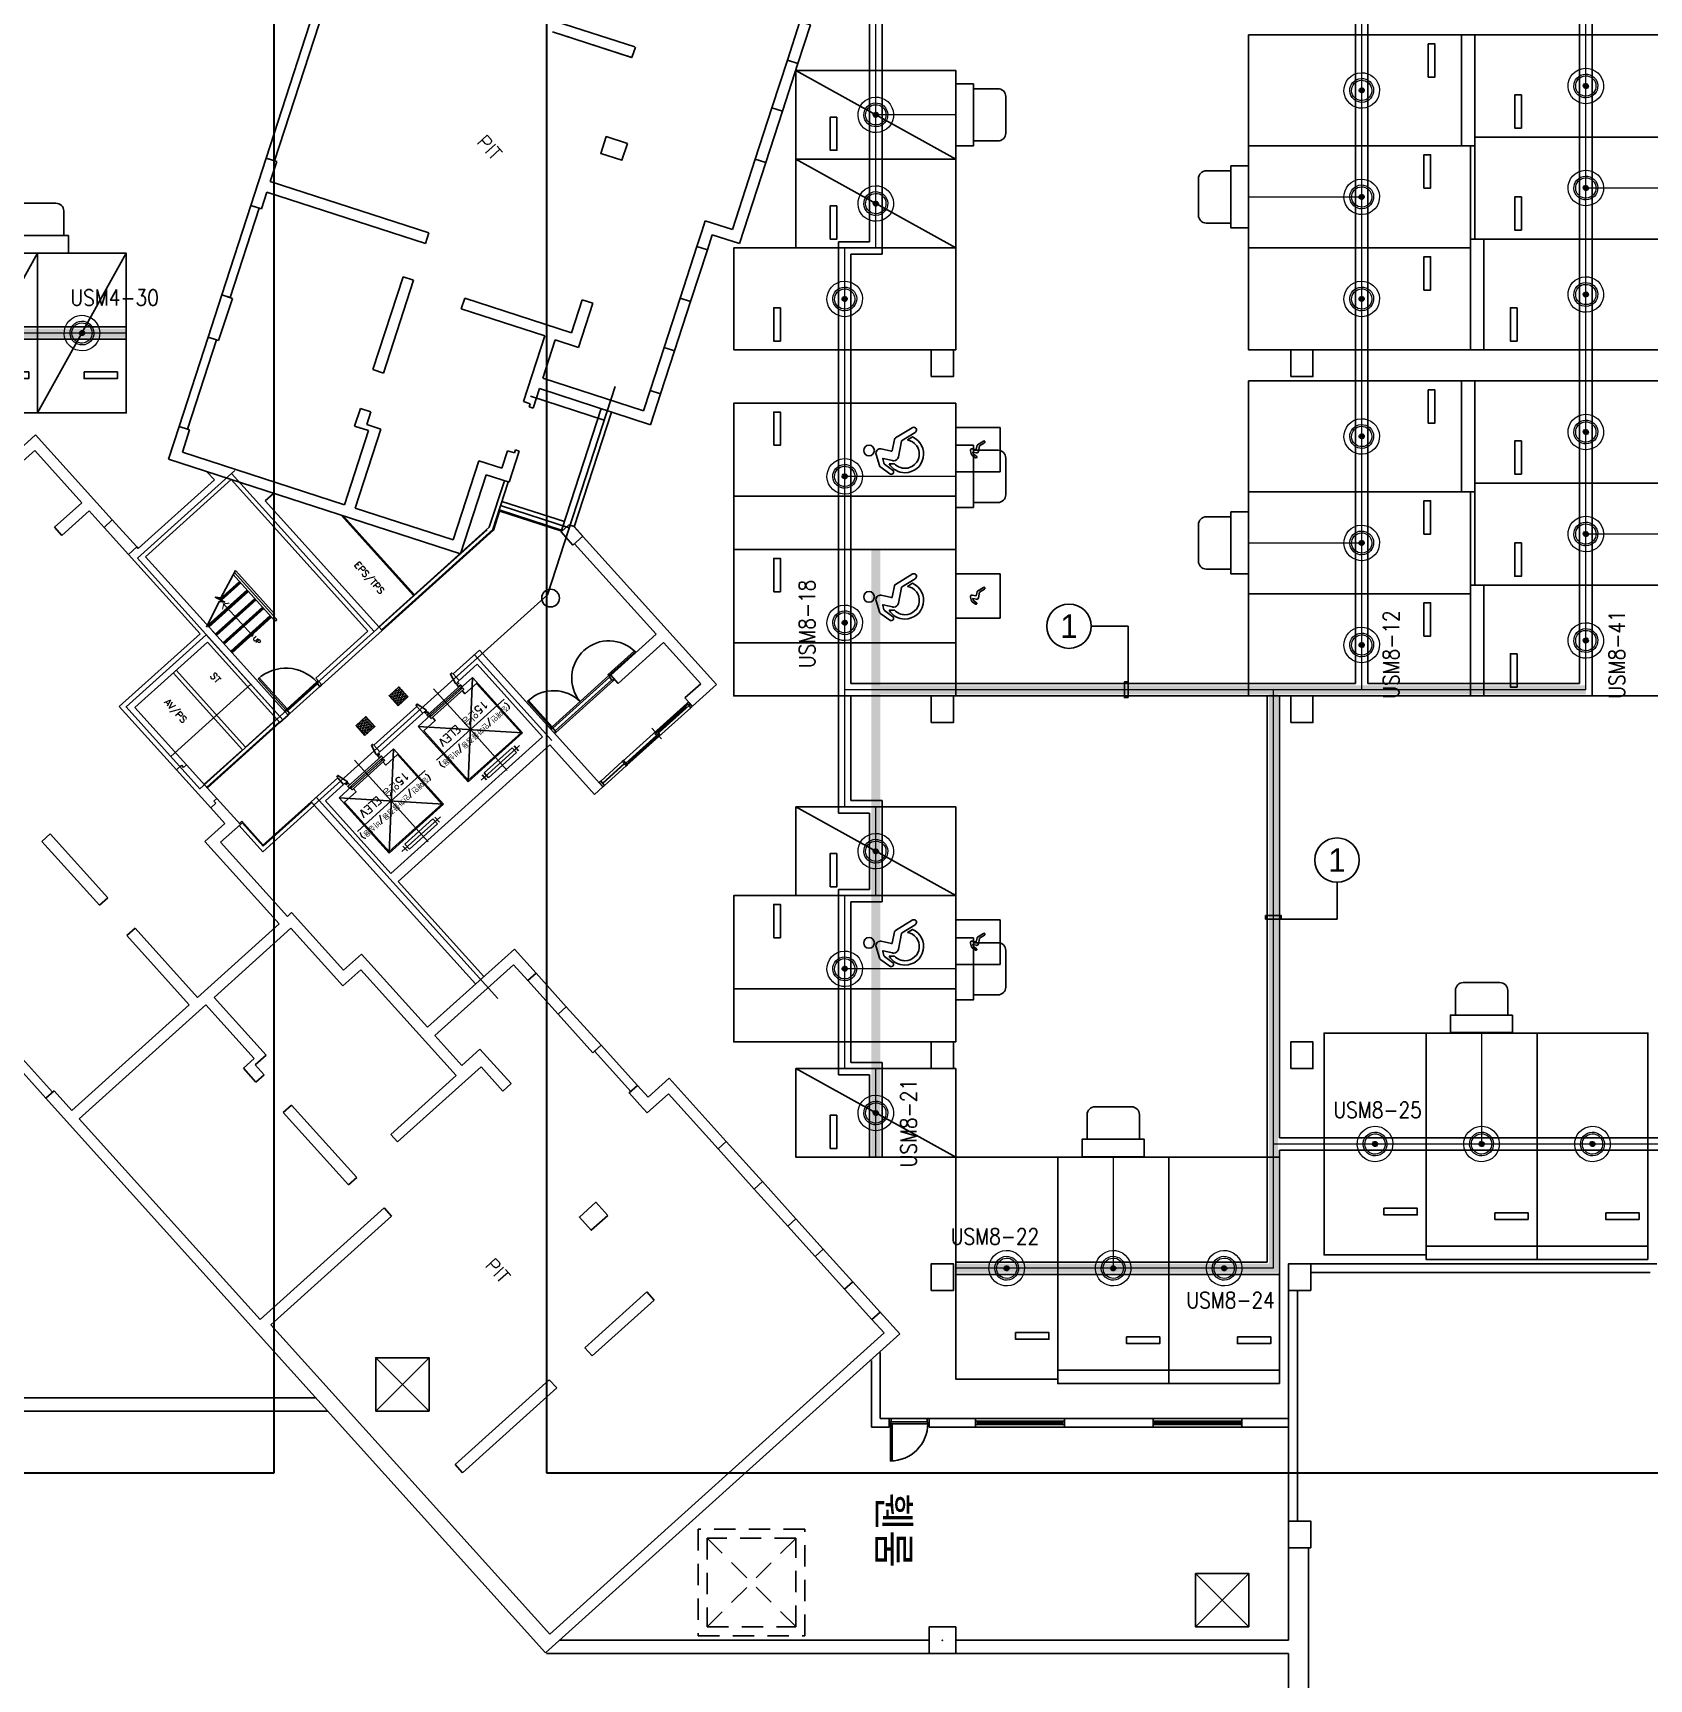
# Model space of a CAD drawing. Header units: millimetres. Extents: x 116443 to 620443, y -399357 to -63957.
# Drawn here: x 288701 to 325120, y -282623 to -245515 of the extents above; entities that cross this region are included whole.
import ezdxf
from ezdxf.enums import TextEntityAlignment as Align

# ---------------------------------------------------------------- set-up
doc = ezdxf.new("R2010")
doc.units = ezdxf.units.MM
doc.header["$LTSCALE"] = 600
for name, pattern in [('AUDIT_D_080121100638-0', [0]), ('HID', [2.3, 1.5, -0.8]), ('HIDD', [1.3, 0.8, -0.5])]:
    doc.linetypes.add(name, pattern=pattern)
for name, color, linetype, lineweight in [('1-주차면센서', 3, 'Continuous', 15), ('SD-배선', 6, 'Continuous', 0), ('TIS-TEXT', 7, 'Continuous', 18), ('주차관제', 4, 'Continuous', 158)]:
    doc.layers.add(name, color=color, linetype=linetype, lineweight=lineweight)
for name, color, linetype in [('2-주차안내등', 2, 'Continuous'), ('PARKING', 7, 'Continuous'), ('RACY WAY', 1, 'Continuous'), ('SD', 7, 'AUDIT_D_080121100638-0'), ('SD4', 1, 'Continuous'), ('z', 8, 'Continuous'), ('레이스웨이', 6, 'Continuous'), ('유도관제-TEXT', 7, 'Continuous'), ('유도관제-공간표시등', 2, 'Continuous'), ('유도관제-통신', 6, 'Continuous')]:
    doc.layers.add(name, color=color, linetype=linetype)
doc.styles.add('GHS', font='romans.shx', dxfattribs={"bigfont": 'ghs.shx'})
doc.styles.add('돋움', font='')
doc.styles.get('돋움').set_extended_font_data('Dotum')

# ---------------------------------------------------------------- blocks, each defined once
blk = doc.blocks.new('주차-장애인')
at = {"layer": 'z', "color": 8}
for points in [[(1200, 5000), (0, 5000), (0, 0), (1200, 0)], [(0, 5000), (3300, 5000), (3300, 0), (0, 0)], [(1200, 0), (3300, 0), (3300, 5000), (1200, 5000)], [(2350, 4100), (2350, 3950), (3100, 3950), (3100, 4100)], [(1750, -1000), (2750, -1000), (2750, 0), (1750, 0)]]:
    blk.add_lwpolyline(points, close=True, dxfattribs=at)
for points in [[(3300, 0), (3300, 5000), (0, 5000), (0, 0), (1750, 0)], [(2750, 0), (3300, 0)]]:
    blk.add_lwpolyline(points, dxfattribs=at)
for points in [[(2056, 1638, 0.057402), (2057, 1639, 0.483968), (2050, 1644, 0), (2050, 1644), (1945, 1619, 0.180566), (1928, 1608), (1793, 1421, -0.728167), (1696, 1453, -0.157295), (1706, 1485), (1854, 1690, -0.164911), (1895, 1720), (2142, 1794, -0.574907), (2269, 1676), (2217, 1447, 0.42106), (2228, 1429), (2483, 1378, -0.207816), (2515, 1355), (2747, 978), (2747, 978, -0.138685), (2756, 945, -0.756412), (2640, 913, -0.000001), (2640, 913), (2453, 1218, 0.211774), (2443, 1224), (2092, 1290, 0), (2092, 1290, -0.361063), (2003, 1397, -0.057402), (2006, 1422), (2006, 1422), (2056, 1638)], [(1932, 1500), (1932, 1377, 0.20635), (1832, 1143, 0.91237), (2470, 1084), (2539, 975, -0.813693), (1733, 1143, -0.259842), (1932, 1500, 0.259842)], [(2197, -388, 0.057402), (2197, -388, 0.483968), (2194, -386, 0), (2194, -386), (2157, -395, 0.180566), (2150, -399), (2102, -466, -0.728167), (2067, -454, -0.157295), (2071, -443), (2124, -369, -0.164911), (2139, -358), (2228, -332, -0.574907), (2273, -374), (2254, -457, 0.42106), (2259, -463), (2350, -482, -0.207816), (2362, -490), (2445, -625), (2445, -625, -0.138685), (2449, -637, -0.756412), (2407, -649, -0.000001), (2407, -649), (2339, -539, 0.211774), (2336, -537), (2210, -513, 0), (2210, -513, -0.361063), (2178, -475, -0.057402), (2179, -466), (2179, -466), (2197, -388)]]:
    blk.add_lwpolyline(points, format="xyb", dxfattribs=at)
blk.add_ellipse((2233, 1953), major_axis=(99.3, 68.4), ratio=1, start_param=-0.602967, end_param=5.680218, dxfattribs=at)
blk = doc.blocks.new('주차-일반형')
at = {"layer": 'z', "color": 8, "linetype": 'Continuous', "flags": 128}
blk.add_lwpolyline([(0, 5100), (2300, 5100), (2300, 100), (0, 100)], close=True, dxfattribs=at)
at = {"layer": 'z', "color": 8, "linetype": 'Continuous'}
blk.add_lwpolyline([(950, 4050), (200, 4050), (200, 4200), (950, 4200)], close=True, dxfattribs=at)
blk = doc.blocks.new('주차-확장형')
at = {"layer": 'z', "color": 8, "linetype": 'Continuous'}
blk.add_line((0, 300), (2500, 300), dxfattribs=at)
at = {"layer": 'z', "color": 8, "linetype": 'Continuous', "flags": 128}
for points in [[(2500, 0), (0, 0), (0, 5100), (2500, 5100)], [(1550, 1050), (2300, 1050), (2300, 900), (1550, 900)]]:
    blk.add_lwpolyline(points, close=True, dxfattribs=at)
blk = doc.blocks.new('주차-경형')
at = {"layer": 'z', "color": 8}
blk.add_lwpolyline([(2000, 3600), (0, 3600), (0, 0), (2000, 3600), (2000, 0), (0, 0)], dxfattribs=at)
at = {"layer": 'z', "color": 8, "linetype": 'Continuous'}
blk.add_lwpolyline([(950, 2675), (200, 2675), (200, 2825), (950, 2825)], close=True, dxfattribs=at)
blk = doc.blocks.new('주차-기둥')
at = {"layer": 'z', "color": 8, "linetype": 'Continuous', "flags": 128}
blk.add_lwpolyline([(300, 300), (300, -300), (-300, -300), (-300, 300)], close=True, dxfattribs=at)
at = {"layer": 'z', "color": 8, "linetype": 'Continuous'}
blk.add_point((0, 0), dxfattribs=at)
blk = doc.blocks.new('2P-CE15')
at = {"layer": 'z', "color": 8}
for p, q in [((585, 1900), (-585, 1900)), ((-485, 1975), (-485, 1825)), ((-425, 1975), (-425, 1825)), ((425, 1975), (-425, 1975)), ((0, 894), (0, 2135)), ((425, 1825), (425, 1975)), ((485, 1825), (485, 1975)), ((-825, 1735), (825, 1735)), ((825, 1735), (-825, 53)), ((-825, 1735), (825, 53)), ((-825, 53), (-825, 1735)), ((-425, 1825), (425, 1825)), ((825, 1735), (825, 53)), ((0, 894), (-1025, 894)), ((0, 894), (1025, 894)), ((0, 894), (0, -347)), ((-450, 53), (-825, 53)), ((-460, 65), (-450, 65)), ((-450, 65), (-450, 53)), ((450, 53), (450, 65)), ((460, 65), (450, 65)), ((450, 65), (460, 65)), ((825, 53), (450, 53))]:
    blk.add_line(p, q, dxfattribs=at)
blk.add_lwpolyline([(-460, 125), (-450, 125), (-450, 210), (-800, 210), (-800, 1710), (800, 1710), (800, 210), (450, 210), (450, 125), (460, 125)], dxfattribs=at)
for points in [[(-510, 40), (510, 40), (510, 0), (-510, 0)], [(500, 75), (500, 115), (-490, 115), (-490, 75)]]:
    blk.add_lwpolyline(points, close=True, dxfattribs=at)
blk = doc.blocks.new('FRAME')
at = {"layer": 'z', "color": 8}
for p, q in [((-405, 65), (-465, 65)), ((-405, 15), (-465, 15)), ((-400, 60), (-400, 20)), ((-490, -235), (-490, -260)), ((-485, -265), (-464, -265)), ((-470, -20), (-470, -35)), ((-405, -15), (-465, -15)), ((-459, -261), (-400, -46)), ((-400, -44), (-400, -20))]:
    blk.add_line(p, q, dxfattribs=at)
for centre, start, end in [((-405, 60), 0, 90), ((-405, 20), 270, 0), ((-405, 44), 0, 15.2551), ((-485, -260), 180, 270), ((-465, -20), 90, 180), ((-464, -260), 270, 344.7449), ((-405, -20), 0, 90), ((-405, -44), 344.7449, 0)]:
    blk.add_arc(centre, 5, start, end, dxfattribs=at)
blk = doc.blocks.new('99코아-기준층$0$점형블럭')
at = {"layer": 'z'}
h = blk.add_hatch(dxfattribs=at)
h.set_pattern_fill('HEX', color=8, scale=200, style=0)
h.set_pattern_definition([(0, (-2621287.5, -696176.17), (0, 43.3012702), [25, -50]), (120, (-2621287.5, -696176.17), (-37.5, -21.6506351), [25, -50]), (60, (-2621262.5, -696176.17), (-37.5, 21.6506351), [25, -50])])
h.paths.add_polyline_path([(400, 0), (400, 400), (0, 400), (0, 0)])
at = {"layer": 'z', "color": 8}
blk.add_lwpolyline([(400, 0), (400, 400), (0, 400), (0, 0)], close=True, dxfattribs=at)
blk = doc.blocks.new('99코아-기준층$0$SD-A-1000-민영')
at = {"layer": 'z', "color": 8}
for p, q in [((-75, 0), (-75, 939)), ((-40, 940), (-40, 0)), ((-1020, 0), (-1010, 0)), ((0, 0), (-10, 0)), ((-1010, -120), (-1020, -120)), ((-980, 0), (-70, 0)), ((-965, -40), (-55, -40)), ((-965, -120), (-55, -120)), ((-40, 0), (-75, 0)), ((-10, -120), (0, -120))]:
    blk.add_line(p, q, dxfattribs=at)
for points in [[(-1010, -30), (-1010, 0), (-980, 0), (-980, -40), (-965, -40), (-965, -120), (-1010, -120), (-1010, -95)], [(-10, -30), (-10, 0), (-40, 0), (-40, -40), (-55, -40), (-55, -120), (-10, -120), (-10, -95)]]:
    blk.add_lwpolyline(points, dxfattribs=at)
blk.add_arc((-40, 0), 940, 90, 180, dxfattribs=at)
blk = doc.blocks.new('sa654f6s5d')
at = {"layer": 'z', "color": 8, "linetype": 'Continuous', "ltscale": 0.5}
for p, q in [((108751, -14530, 0), (107551, -15730, 0)), ((107551, -14530, 0), (108751, -15730, 0)), ((127227, -19395), (126027, -20595)), ((126027, -19395), (127227, -20595))]:
    blk.add_line(p, q, dxfattribs=at)
at = {"layer": 'z', "color": 8, "linetype": 'Continuous', "ltscale": 0.5, "elevation": 0}
for points in [[(108751, -15730), (107551, -15730), (107551, -14530), (108751, -14530), (108751, -15730)], [(127227, -20595), (126027, -20595), (126027, -19395), (127227, -19395), (127227, -20595)]]:
    blk.add_lwpolyline(points, dxfattribs=at)
blk = doc.blocks.new('TIS-주차면센서(확대)')
at = {"layer": '1-주차면센서'}
blk.add_hatch(color=256, dxfattribs=at).paths.add_polyline_path([(43.5, 0, 1), (-43.5, 0, 1)])
h = blk.add_hatch(color=256, dxfattribs=at)
edge = h.paths.add_edge_path()
edge.add_arc((0, 0), 43.5, 0, 360)
for radius in [303.5, 203.5, 173.5, 43.5]:
    blk.add_circle((0, 0), radius, dxfattribs=at)
blk = doc.blocks.new('공간표시등')
at = {"layer": '2-주차안내등'}
blk.add_lwpolyline([(-228, 337), (-546, 337, 0.414214), (-646, 237), (-646, -237, 0.414214), (-546, -337), (-228, -337)], format="xyb", close=True, dxfattribs=at)
blk.add_lwpolyline([(-228, -401), (-228, 401), (0, 401), (0, -401)], close=True, dxfattribs=at)
blk = doc.blocks.new('유도관제')
at = {"layer": 'RACY WAY', "ltscale": 0.3}
for p, q in [((318785, -260181, 0), (318785, -163851)), ((318505, -260181), (318505, -174241)), ((323555, -260181), (323555, -229961)), ((323835, -260461, 0), (323835, -230241, 0)), ((307555, -250221), (307555, -240381)), ((307835, -250501, 0), (307835, -240381)), ((307555, -250221), (306855, -250221)), ((306855, -263101), (306855, -250221, 0)), ((307835, -250501, 0), (307135, -250501, 0)), ((307135, -260181), (307135, -250501)), ((290805, -252141), (284445, -252141)), ((290805, -252421), (279395, -252421)), ((318505, -260181, 0), (307135, -260181, 0)), ((307135, -262821), (307135, -260461)), ((316515, -260461, 0), (307135, -260461, 0)), ((316515, -273221), (316515, -260461, 0)), ((323835, -260461, 0), (316795, -260461, 0)), ((316795, -270421), (316795, -260461, 0)), ((323555, -260181), (318785, -260181, 0)), ((307835, -262821), (307135, -262821)), ((307835, -265101, 0), (307835, -262821)), ((307555, -263101, 0), (306855, -263101, 0)), ((307555, -264821, 0), (307555, -263101, 0)), ((306855, -269001, 0), (306855, -264821, 0)), ((307555, -264821), (306855, -264821)), ((307135, -268721), (307135, -265101)), ((307835, -265101, 0), (307135, -265101, 0)), ((307555, -269001, 0), (306855, -269001, 0)), ((307835, -268721), (307135, -268721)), ((307555, -270861, 0), (307555, -269001, 0)), ((307835, -270861, 0), (307835, -268721)), ((365395, -270421), (316795, -270421)), ((365395, -270701), (316795, -270701)), ((316795, -273501), (316795, -270701)), ((316515, -273221), (309495, -273221)), ((316795, -273501), (309495, -273501))]:
    blk.add_line(p, q, dxfattribs=at)
at = {"layer": 'SD-배선', "ltscale": 0.3}
for p, q in [((318645, -260321, 0), (318645, -163711)), ((323695, -260321, 0), (323695, -230101, 0)), ((307695, -250361), (307695, -240381)), ((309495, -247361), (307695, -247361)), ((316095, -249211), (318645, -249211)), ((326195, -249011), (323695, -249011)), ((307695, -250361), (306995, -250361, 0)), ((306995, -262961), (306995, -250361)), ((288805, -250481), (288805, -252281)), ((290805, -252281), (279255, -252281)), ((309495, -255511), (306995, -255511)), ((316095, -257011), (318645, -257011)), ((326195, -256811), (323695, -256811)), ((323695, -260321, 0), (306995, -260321, 0)), ((316655, -273361), (316655, -260321, 0)), ((307695, -262961), (306995, -262961, 0)), ((307695, -264961), (307695, -262961)), ((306995, -268861, 0), (306995, -264961)), ((307695, -264961), (306995, -264961, 0)), ((309495, -266611), (306995, -266611)), ((321345, -268052), (321345, -270561)), ((307695, -268861), (306995, -268861, 0)), ((307695, -270861), (307695, -268861)), ((313045, -270852), (313045, -273361)), ((365395, -270561, 0), (316655, -270561)), ((316655, -273361), (309495, -273361))]:
    blk.add_line(p, q, dxfattribs=at)
at = {"layer": 'SD4', "ltscale": 0.3}
for centre in [(312048, -258888, 0), (318088, -264161)]:
    blk.add_circle(centre, 500, dxfattribs=at)
at = {"layer": '유도관제-TEXT', "color": 1, "ltscale": 0.3}
for p, q in [((312548, -258888, 0), (313382, -258888, 0)), ((313382, -260143, 0), (313382, -258888, 0)), ((318088, -264661), (318088, -265496)), ((316833, -265496), (318088, -265496))]:
    blk.add_line(p, q, dxfattribs=at)
at = {"layer": '유도관제-TEXT', "color": 1, "ltscale": 0.3, "elevation": 0}
for points in [[(313382, -260498), (313382, -260143), (313297, -260143), (313297, -260498)], [(316477, -265496), (316833, -265496), (316833, -265410), (316477, -265410)]]:
    blk.add_lwpolyline(points, close=True, dxfattribs=at)
at = {"layer": 'PARKING', "xscale": 1.319999999436676, "yscale": 1.320000000298023, "zscale": 1.319999999948777}
for p, rotation in [((318645, -246811), 36.24765589264658), ((323695, -246711), 36.24765589264658), ((307695, -247361), 36.24765589264658), ((323695, -249011), 36.24765589264658), ((307695, -249361), 36.24765589264658), ((318645, -249211), 36.24765589264658), ((306995, -251511), 36.24765589264658), ((318645, -251511), 36.24765589264658), ((323695, -251411), 36.24765589264658), ((289805, -252281), 126.2476558926466), ((318645, -254611), 36.24765589264658), ((323695, -254511), 36.24765589264658), ((306995, -255511), 36.24765589264658), ((323695, -256811), 36.24765589264658), ((318645, -257011), 36.24765589264658), ((306995, -258811), 36.24765589264658), ((318645, -259311), 36.24765589264658), ((323695, -259211), 36.24765589264658), ((307695, -263961), 36.24765589264658), ((306995, -266611), 36.24765589264658), ((307695, -269861), 36.24765589264658), ((318945, -270561), 126.2476558926466), ((321345, -270561), 126.2476558926466), ((323845, -270561), 126.2476558926466), ((310645, -273361), 126.2476558926466), ((313045, -273361), 126.2476558926466), ((315545, -273361), 126.2476558926466)]:
    blk.add_blockref('TIS-주차면센서(확대)', p, dxfattribs=dict(at, rotation=rotation))
at = {"layer": '유도관제-공간표시등', "ltscale": 0.3, "yscale": 1.746523059904575, "zscale": 1.746523057621223}
for p, xscale, rotation in [((309495, -247361), 1.746523060499175, 180.000000000001), ((316095, -249211), -1.746523060499175, 179.9999999999989), ((288805, -250481), -1.746523060499175, 89.99999999999912), ((309495, -255511), 1.746523060499175, 180.000000000001), ((316095, -257011), -1.746523060499175, 179.9999999999989), ((309495, -266611), 1.746523060499175, 180.000000000001), ((321345, -268051), -1.746523060499175, 89.99999999999912), ((313045, -270851), -1.746523060499175, 89.99999999999912)]:
    blk.add_blockref('공간표시등', p, dxfattribs=dict(at, xscale=xscale, rotation=rotation))
at = {"layer": 'SD', "color": 0, "ltscale": 0.3, "style": '돋움'}
blk.add_text('1', height=528, dxfattribs=at).set_placement((312048, -258888, 0), align=Align.MIDDLE)
blk.add_text('1', height=528, rotation=360, dxfattribs=at).set_placement((318088, -264161), align=Align.MIDDLE)
at = {"layer": 'TIS-TEXT', "color": 4, "ltscale": 0.3, "style": 'GHS', "width": 0.85}
blk.add_text('USM4-30', height=360, dxfattribs=at).set_placement((290541, -251482), align=Align.MIDDLE)
at = {"layer": 'TIS-TEXT', "color": 2, "ltscale": 0.3, "style": 'GHS', "width": 0.85}
for s, p in [('USM8-18', (306146, -258837)), ('USM8-12', (319306, -259528)), ('USM8-41', (324395, -259528)), ('USM8-21', (308433, -270092))]:
    blk.add_text(s, height=360, rotation=90, dxfattribs=at).set_placement(p, align=Align.MIDDLE)
for s, p in [('USM8-25', (319003, -269793)), ('USM8-22', (310380, -272645)), ('USM8-24', (315689, -274080))]:
    blk.add_text(s, height=360, dxfattribs=at).set_placement(p, align=Align.MIDDLE)

msp = doc.modelspace()

# ---------------------------------------------------------------- linework, layer by layer
at = {"layer": 'z', "color": 8}
for p, q in [((302266.2, -245830.7), (300487.5, -245253.6)), ((302189.1, -246068.5), (300553, -245537.7)), ((293611, -249404.1), (293956.7, -248338.7)), ((294194.5, -248415.9), (293956.7, -248338.7)), ((294049.4, -248863), (294194.5, -248415.9)), ((297625.9, -250023.3), (294049.4, -248863)), ((293848.8, -249481.2), (293972.3, -249100.8)), ((297548.7, -250261.1), (293972.3, -249100.8)), ((293848.8, -249481.2), (293611, -249404.1)), ((297625.9, -250023.3), (297548.7, -250261.1)), ((297042.5, -251011.5), (296363.5, -253104.1)), ((297280.3, -251088.6), (296601.3, -253181.3)), ((297280.3, -251088.6), (297042.5, -251011.5)), ((292648.2, -252371.8), (292956.8, -251420.6)), ((292886, -252449), (293194.6, -251497.8)), ((293194.6, -251497.8), (292956.8, -251420.6)), ((292886, -252449), (292648.2, -252371.8)), ((300237.7, -252342.5), (299757, -253824)), ((296363.5, -253104.1), (296601.3, -253181.3)), ((299911.8, -253703.3), (301576.4, -254243.4)), ((300114.4, -253532.5), (299972.5, -253970.1)), ((301823.3, -253482.4), (300299.3, -258179.8)), ((296317.4, -254056.3), (296079.6, -253979.2)), ((296317.4, -254056.3), (296224.9, -254341.7)), ((299909.2, -253873.3), (299757, -253824)), ((299909.2, -253873.3), (299886.8, -253942.3)), ((299972.5, -253970.1), (299886.8, -253942.3)), ((301503.1, -253983.1), (300618.7, -256709.3)), ((301740.9, -254060.2), (300901, -256649.2)), ((291754.8, -255125.5), (291994, -254388.3)), ((292231.8, -254465.5), (291994, -254388.3)), ((292069.7, -254964.9), (292231.8, -254465.5)), ((288316.5, -254978.5), (288762.2, -254576.9)), ((288483.9, -255164.3), (288743.9, -254929.9)), ((289801.6, -256103.7), (288743.9, -254929.9)), ((290489.4, -256493.4), (288762.2, -254576.9)), ((299397.5, -254932.1), (299268.7, -255329.2)), ((299549.7, -254981.5), (299397.5, -254932.1)), ((299572.1, -254912.5), (299549.7, -254981.5)), ((299657.7, -254940.3), (299572.1, -254912.5)), ((298332.3, -257259.5), (291754.8, -255125.5)), ((295722.3, -256149.9), (292069.7, -254964.9)), ((299657.7, -254940.3), (299429.3, -255644.2)), ((291053.4, -257358.3), (293249.5, -255379.1)), ((291071.8, -257139.7), (292788.8, -255592.4)), ((291239.2, -257325.4), (293170.6, -255584.8)), ((292788.8, -255592.4), (292621.4, -255406.7)), ((293170.6, -255584.8), (296250.1, -259002)), ((293177.9, -255443.6), (296391.3, -259009.3)), ((299324.7, -255610.2), (298984.5, -256658.9)), ((299410.3, -255638), (299062.6, -256709.6)), ((294121.8, -255893.4), (293936.1, -256060.8)), ((289185, -256659.3), (289801.6, -256103.7)), ((289352.4, -256845), (289969, -256289.4)), ((290303.7, -256660.8), (289969, -256289.4)), ((293936.1, -256060.8), (296569.7, -258983.2)), ((299225.8, -256271.5), (299080, -256720.9)), ((299200.6, -256284.4), (300621.7, -256745.4)), ((299206.8, -256265.3), (300636.6, -256729.2)), ((299256.6, -256176.4), (300788.1, -256673.2)), ((299268.5, -256075.1), (300676.2, -256531.8)), ((289352.4, -256845), (289185, -256659.3)), ((290489.4, -256493.4), (290303.7, -256660.8)), ((298933.7, -256718.1), (294199.9, -260984.2)), ((296496.1, -258901.4), (298984.5, -256658.9)), ((296556.3, -258968.3), (299062.6, -256709.6)), ((296569.7, -258983.2), (299080, -256720.9)), ((300618.7, -256709.3), (300638, -256730.8)), ((300901, -256649.2), (304103.8, -260203.1)), ((291038.4, -257102.6), (290852.6, -257269.9)), ((291071.8, -257139.7), (291038.4, -257102.6)), ((300908.3, -257030.7), (302746.5, -259070.5)), ((292466, -259060.2), (290852.6, -257269.9)), ((294333.7, -260998.2), (291053.4, -257358.3)), ((292819.1, -259078.6), (291239.2, -257325.4)), ((292902.9, -258282.9), (293352.4, -257877.8)), ((292917.1, -258290.2), (293362.4, -257888.9)), ((292931.4, -258297.5), (293372.5, -257900.1)), ((294145.7, -258758.1), (293214.4, -257724.7)), ((294182.8, -258724.6), (293239.3, -257677.6)), ((294153, -258616.8), (293264.2, -257630.5)), ((292635, -258874.3), (293526.4, -258070.9)), ((292645, -258885.4), (293536.5, -258082.1)), ((292655.1, -258896.6), (293546.5, -258093.2)), ((292665.1, -258907.7), (293556.6, -258104.4)), ((292809.1, -259067.4), (293700.5, -258264.1)), ((292877.8, -258366), (293382.5, -257911.2)), ((300299.3, -258179.8), (295041.1, -262918.4)), ((292819.1, -259078.6), (293710.5, -258275.2)), ((292829.1, -259089.7), (293720.6, -258286.3)), ((292839.2, -259100.8), (293730.6, -258297.5)), ((292983.1, -259260.6), (293874.5, -258457.2)), ((293633, -259085.4), (292991.1, -258373.1)), ((292993.2, -259271.7), (293884.6, -258468.3)), ((293003.2, -259282.8), (293894.6, -258479.5)), ((293013.2, -259294), (293904.7, -258490.6)), ((294115.9, -258650.3), (294153, -258616.8)), ((294452.6, -260891.1), (292715.3, -258963.4)), ((293157.2, -259453.7), (294048.6, -258650.3)), ((293167.2, -259464.8), (294058.6, -258661.5)), ((293177.3, -259476), (294068.7, -258672.6)), ((293187.3, -259487.1), (294078.7, -258683.8)), ((296250.1, -259002), (295076.4, -260059.7)), ((296569.7, -258983.2), (295210.3, -260208.3)), ((290646, -260700.4), (292466, -259060.2)), ((290999.1, -260718.7), (292633.4, -259245.9)), ((294266.9, -261058.5), (292633.4, -259245.9)), ((301721.4, -259994.4), (302746.5, -259070.5)), ((301888.8, -260180.1), (302913.9, -259256.2)), ((302913.9, -259256.2), (303750.7, -260184.8)), ((298762.7, -259429.9), (298168.4, -259965.5)), ((298710.9, -259745.9), (298302.3, -260114.1)), ((298651.3, -259530.3), (300391.9, -261461.8)), ((300183.7, -261380.1), (298710.9, -259745.9)), ((298762.7, -259429.9), (301541, -262512.8)), ((291860.8, -259942.2), (293420.7, -261673)), ((291927.7, -259881.9), (293487.5, -261612.7)), ((295076.4, -260059.7), (295210.3, -260208.3)), ((298302.3, -260114.1), (298168.4, -259965.5)), ((300404.3, -261154.4), (301682, -260002.9)), ((300416.6, -261190.4), (301694.3, -260039)), ((300470.2, -261249.9), (301747.9, -260098.4)), ((300482.4, -261285.9), (301782.4, -260114.4)), ((301888.8, -260180.1), (301721.4, -259994.4)), ((291805.6, -261822.7), (293610.7, -260195.9)), ((303394.2, -260506.1), (303750.7, -260184.8)), ((303561.5, -260691.8), (304103.8, -260203.1)), ((291933.1, -262128.5), (290646, -260700.4)), ((292164, -262011.3), (290999.1, -260718.7)), ((297351.3, -260701.9), (297485.2, -260850.5)), ((301999.9, -261924.1), (303437.3, -260628.7)), ((303524.4, -260725.3), (302087, -262020.7)), ((303409.1, -260694.5), (302718.3, -261317.1)), ((302745.1, -261346.8), (303487.9, -260677.4)), ((302783.7, -261285.1), (303422.5, -260709.4)), ((303561.5, -260691.8), (303394.2, -260506.1)), ((303461.1, -260647.7), (303409.1, -260694.5)), ((303409.1, -260694.5), (303435.9, -260724.2)), ((303467.1, -260602), (303437.3, -260628.7)), ((303454.1, -260647.3), (303437.3, -260628.7)), ((303465.2, -260637.3), (303454.1, -260647.3)), ((303487.9, -260677.4), (303461.1, -260647.7)), ((303465.2, -260637.3), (303498.7, -260674.4)), ((303554.1, -260698.5), (303467.1, -260602)), ((303487.6, -260684.4), (303498.7, -260674.4)), ((303487.6, -260684.4), (303524.4, -260725.3)), ((303524.4, -260725.3), (303554.1, -260698.5)), ((292619.2, -262516.4), (294253.5, -261043.6)), ((292632.6, -262531.3), (294266.9, -261058.5)), ((293487.5, -261612.7), (294193.2, -260976.8)), ((294452.6, -260891.1), (294266.9, -261058.5)), ((302646.7, -261185.4), (302863.8, -261426.3)), ((296519.5, -261720.7), (296385.6, -261572.2)), ((296766.6, -264459.6), (300183.7, -261380.1)), ((296933.9, -264645.3), (300351.1, -261565.8)), ((300351.1, -261565.8), (301355.2, -262680.1)), ((302751.8, -261354.3), (302060.9, -261976.9)), ((302087.7, -262006.6), (302830.5, -261337.1)), ((302765.2, -261369.1), (302126.3, -261944.9)), ((302718.3, -261317.1), (302745.1, -261346.8)), ((302803.8, -261307.4), (302751.8, -261354.3)), ((302751.8, -261354.3), (302778.5, -261384)), ((302770.3, -261270.3), (302797.1, -261300)), ((302830.5, -261337.1), (302803.8, -261307.4)), ((292559, -262449.6), (293420.7, -261673)), ((293480.9, -261739.9), (293494.3, -261754.7)), ((301494.8, -262379.4), (301981.4, -261940.9)), ((302011.1, -261914.1), (301981.4, -261940.9)), ((301981.4, -261940.9), (302068.4, -262037.4)), ((301999.9, -261924.1), (302007.4, -261917.4)), ((302064.6, -261973.5), (302011.1, -261914.1)), ((302064.6, -261973.5), (302053.5, -261983.6)), ((302090.6, -261950.1), (302060.9, -261976.9)), ((302060.9, -261976.9), (302087.7, -262006.6)), ((302112.9, -261930), (302139.7, -261959.7)), ((291933.1, -262128.5), (292706.3, -262986.5)), ((292164, -262011.3), (292846.8, -262769)), ((295568.5, -262308.6), (294974.2, -262844.1)), ((295568.5, -262308.6), (295702.3, -262457.1)), ((301534.3, -262423.2), (302020.9, -261984.7)), ((301542.3, -262432.1), (302028.9, -261993.6)), ((301581.8, -262475.9), (302068.4, -262037.4)), ((302080.3, -262013.3), (302053.5, -261983.6)), ((302068.4, -262037.4), (302098.1, -262010.7)), ((302080.3, -262013.3), (302091.4, -262003.2)), ((302094.4, -262014), (302087, -262020.7)), ((302091.4, -262003.2), (302098.1, -262010.7)), ((295702.3, -262457.1), (295293.8, -262825.4)), ((301541, -262512.8), (301355.2, -262680.1)), ((293022.6, -263337.5), (292706.3, -262986.5)), ((293375.7, -263355.8), (292846.8, -262769)), ((294974.2, -262844.1), (293874.8, -263834.9)), ((295047.8, -262925.9), (293881.5, -263976.9)), ((294987.6, -262859), (293888.1, -263849.8)), ((298676.3, -266952.1), (294974.2, -262844.1)), ((299176, -267282.5), (295085.6, -262743.7)), ((295293.8, -262825.4), (296766.6, -264459.6)), ((293022.6, -263337.5), (292576.9, -263739.2)), ((293375.7, -263355.8), (292930, -263757.5)), ((293881.5, -263976.9), (293346, -263382.6)), ((293355.6, -263333.6), (293407.6, -263286.7)), ((293375.7, -263355.8), (293412.8, -263322.4)), ((293889.6, -263821.5), (293407.6, -263286.7)), ((293888.1, -263849.8), (293412.8, -263322.4)), ((289087.8, -263572), (288902.1, -263739.4)), ((290200.8, -265180.5), (288902.1, -263739.4)), ((290386.5, -265013.1), (289087.8, -263572)), ((294250.5, -265596.3), (292576.9, -263739.2)), ((294436.3, -265428.9), (292930, -263757.5)), ((298862, -266784.7), (296933.9, -264645.3)), ((290200.8, -265180.5), (290386.5, -265013.1)), ((294250.5, -265596.3), (292408.3, -267256.5)), ((291002.4, -265696.6), (290816.7, -265863.9)), ((292222.6, -267423.9), (290816.7, -265863.9)), ((292408.3, -267256.5), (291002.4, -265696.6)), ((296105.5, -266280.4), (297591.7, -267929.5)), ((296087.2, -266633.5), (298236.1, -269018)), ((292222.6, -267423.9), (289578, -269807.2)), ((292597.9, -267422.2), (289745.4, -269992.9)), ((293910.9, -268998.6), (293710, -268775.7)), ((293910.9, -268998.6), (293725.2, -269165.9)), ((289176.3, -269361.5), (288990.6, -269528.8)), ((289176.3, -269361.5), (289578, -269807.2)), ((289459.2, -270048.8), (288990.6, -269528.8)), ((294341.1, -269849.4), (294526.8, -269682)), ((295999.6, -271316.3), (294526.8, -269682)), ((289459.2, -270048.8), (300254.2, -282027.3)), ((289745.4, -269992.9), (293822.4, -274516.9)), ((295813.9, -271483.6), (294341.1, -269849.4)), ((295999.6, -271316.3), (295813.9, -271483.6)), ((296615.5, -271999.7), (293822.4, -274516.9)), ((296782.8, -272185.4), (296615.5, -271999.7)), ((296782.8, -272185.4), (294064, -274635.6)), ((316994.9, -281745.9), (316994.9, -273260.7)), ((317294.9, -273260.7), (325294.9, -273260.7)), ((317494.9, -273460.7), (325144.9, -273460.7)), ((302703, -274079.1), (301306.4, -275337.7)), ((317194.9, -279060.7), (317194.9, -273860.7)), ((294064, -274635.6), (300346.9, -281607.3)), ((300254.2, -282027.3), (308232.4, -274837.3, 0)), ((300346.9, -281607.3), (307879.4, -274819, 0)), ((307796, -275264.3, 0), (307796, -276745.3, 0)), ((307596, -275444.5, 0), (307596, -276945.3, 0)), ((300336.7, -275875), (298215.9, -277786.3)), ((300504.1, -276060.7), (298383.3, -277972)), ((300504.1, -276060.7), (300336.7, -275875)), ((295075.4, -276280.7), (285604.9, -276280.7)), ((295345.8, -276580.7), (237604.9, -276580.7)), ((307796, -276745.3, 0), (307994.9, -276745.3)), ((307994.9, -276745.3), (307994.9, -276945.3)), ((316994.9, -276745.3), (308894.9, -276745.3)), ((308894.9, -276745.3), (308894.9, -276945.3)), ((307596, -276945.3), (307994.9, -276945.3)), ((316994.9, -276945.3), (308894.9, -276945.3)), ((298215.9, -277786.3), (298383.3, -277972)), ((317444.9, -284860.7), (317444.9, -279660.7)), ((308894.9, -281745.9), (300566.5, -281745.9)), ((316994.9, -281745.9), (309494.9, -281745.9)), ((316994.9, -282045.9), (300271, -282045.9)), ((316994.9, -290760.7), (316994.9, -282045.9))]:
    msp.add_line(p, q, dxfattribs=at)
at = {"layer": 'z', "color": 8, "ltscale": 5000}
for p, q in [((302198.6, -246071.6), (300410.4, -245491.4)), ((302198.6, -246071.6), (302275.7, -245833.8)), ((305354.2, -247200.5), (305701.4, -246130.4)), ((305592, -247277.6), (305939.2, -246207.5)), ((305939.2, -246207.5), (305701.4, -246130.4)), ((305592, -247277.6), (305354.2, -247200.5)), ((304462.4, -249949.4), (304977.7, -248360.9)), ((304623, -250264.4), (305215.5, -248438.1)), ((305215.5, -248438.1), (304977.7, -248360.9)), ((303771.7, -249988.2), (303848.9, -249750.4)), ((304462.4, -249949.4), (303848.9, -249750.4)), ((304623, -250264.4), (304009.5, -250065.3)), ((298354.3, -251731.5), (298431.5, -251493.7)), ((300838, -252274.4), (298431.5, -251493.7)), ((300838, -252274.4), (301080.2, -251527.7)), ((301318, -251604.9), (301080.2, -251527.7)), ((302923.1, -252604), (303284.1, -251491.1)), ((303160.9, -252681.1), (303521.9, -251568.2)), ((303521.9, -251568.2), (303284.1, -251491.1)), ((300237.7, -252342.5), (298354.3, -251731.5)), ((300994, -252603.6), (301318, -251604.9)), ((300191.6, -253294.7), (300470.8, -252433.9)), ((300994, -252603.6), (300470.8, -252433.9)), ((303160.9, -252681.1), (302923.1, -252604)), ((302460.2, -254030.7), (300191.6, -253294.7)), ((302620.8, -254345.7), (300114.4, -253532.5)), ((302460.2, -254030.7), (302608.3, -253574.2)), ((302846.1, -253651.3), (302608.3, -253574.2)), ((302846.1, -253651.3), (302620.8, -254345.7)), ((295950, -254378.7), (296079.6, -253979.2)), ((295722.3, -256149.9), (296263.9, -254480.5)), ((296263.9, -254480.5), (295950, -254378.7)), ((295960.1, -256227), (296538.7, -254443.5)), ((296538.7, -254443.5), (296224.9, -254341.7)), ((298171.6, -256944.5), (298750.3, -255161)), ((299268.7, -255329.2), (298750.3, -255161)), ((298332.3, -257259.5), (298910.9, -255476)), ((299429.3, -255644.2), (298910.9, -255476)), ((298171.6, -256944.5), (295960.1, -256227)), ((294436.3, -265428.9), (294529.1, -265345.3)), ((294529.1, -265345.3), (295700.7, -266645.2)), ((294510.8, -265698.3), (292783.6, -267254.8)), ((294510.8, -265698.3), (295682.3, -266998.3)), ((296105.5, -266280.4), (295700.7, -266645.2)), ((299549.1, -266165.5), (297591.7, -267929.5)), ((300037.8, -266707.8), (299549.1, -266165.5)), ((296087.2, -266633.5), (295682.3, -266998.3)), ((299530.8, -266518.6), (297759.1, -268115.2)), ((299530.8, -266518.6), (299852.1, -266875.1)), ((300037.8, -266707.8), (299852.1, -266875.1)), ((292597.9, -267422.2), (293689.1, -268633)), ((292783.6, -267254.8), (293955.2, -268554.8)), ((300720.7, -267465.5), (300535, -267632.9)), ((300720.7, -267465.5), (301503.9, -268334.6)), ((300535, -267632.9), (301318.2, -268502)), ((297759.1, -268115.2), (298364.9, -268787.5)), ((293689.1, -268633), (293444, -268853.9)), ((293955.2, -268554.8), (293710, -268775.7)), ((298773.5, -268419.3), (298364.9, -268787.5)), ((298773.5, -268419.3), (299476.4, -269199.3)), ((301503.9, -268334.6), (301318.2, -268502)), ((293444, -268853.9), (293725.2, -269165.9)), ((298236.1, -269018), (296765.3, -270343.5)), ((298798.7, -268820.7), (296919.2, -270514.4)), ((298798.7, -268820.7), (299290.7, -269366.7)), ((299476.4, -269199.3), (299290.7, -269366.7)), ((303040.8, -269076.5), (302561.7, -269508.3)), ((303040.8, -269076.5), (304326.2, -270502.8)), ((302376, -269675.7), (302543.3, -269861.4)), ((303022.5, -269429.6), (302543.3, -269861.4)), ((303022.5, -269429.6), (304140.5, -270670.2)), ((296765.3, -270343.5), (296919.2, -270514.4)), ((304326.2, -270502.8), (304140.5, -270670.2)), ((305142.9, -271409.1), (304957.2, -271576.5)), ((304957.2, -271576.5), (305710.3, -272412.2)), ((305142.9, -271409.1), (305896, -272244.8)), ((305896, -272244.8), (305710.3, -272412.2)), ((306511.9, -272928.2), (306326.2, -273095.6)), ((306326.2, -273095.6), (306992.3, -273834.7)), ((306511.9, -272928.2), (307178.1, -273667.4)), ((307178.1, -273667.4), (306992.3, -273834.7)), ((302535.6, -273893.4), (301139, -275152)), ((302535.6, -273893.4), (302703, -274079.1)), ((307794, -274350.8), (307608.2, -274518.1)), ((307608.2, -274518.1), (307879.4, -274819, 0)), ((307794, -274350.8), (308232.4, -274837.3)), ((301139, -275152), (301306.4, -275337.7))]:
    msp.add_line(p, q, dxfattribs=at)
at = {"layer": 'z', "color": 8, "ltscale": 500}
for p, q in [((295643.7, -256387.2), (297276.1, -258198.5)), ((295700.8, -256405.7), (297298.3, -258178.4))]:
    msp.add_line(p, q, dxfattribs=at)
at = {"layer": 'z', "color": 8, "linetype": 'HID'}
for p, q in [((292051.9, -262021.4), (291933.1, -262128.5)), ((292097.1, -262071.5), (292051.9, -262021.4)), ((292164, -262011.3), (292097.1, -262071.5)), ((292825.2, -262879.4), (292706.3, -262986.5)), ((292846.8, -262769), (292780, -262829.2)), ((292780, -262829.2), (292825.2, -262879.4))]:
    msp.add_line(p, q, dxfattribs=at)
at = {"layer": 'z', "color": 8, "linetype": 'Continuous'}
for p, q in [((308039.9, -276745.3), (308849.9, -276745.3)), ((308039.9, -276825.3), (308849.9, -276825.3)), ((309944.9, -276745.3), (309944.9, -276945.3)), ((309944.9, -276745.3), (311944.9, -276745.3)), ((311904.9, -276805.3), (309984.9, -276805.3)), ((311944.9, -276745.3), (311944.9, -276945.3)), ((313944.9, -276745.3), (313944.9, -276945.3)), ((313944.9, -276745.3), (315944.9, -276745.3)), ((315904.9, -276805.3), (313984.9, -276805.3)), ((315944.9, -276745.3), (315944.9, -276945.3)), ((308024.9, -276865.3), (308864.9, -276865.3)), ((309944.9, -276945.3), (311944.9, -276945.3)), ((311904.9, -276839.3), (309984.9, -276839.3)), ((311904.9, -276851.3), (309984.9, -276851.3)), ((311904.9, -276885.3), (309984.9, -276885.3)), ((313944.9, -276945.3), (315944.9, -276945.3)), ((315904.9, -276839.3), (313984.9, -276839.3)), ((315904.9, -276851.3), (313984.9, -276851.3)), ((315904.9, -276885.3), (313984.9, -276885.3))]:
    msp.add_line(p, q, dxfattribs=at)
at = {"layer": 'z', "color": 8, "linetype": 'HIDD'}
for p, q in [((303894.9, -279445.9), (305894.9, -281445.9)), ((303894.9, -281445.9), (305894.9, -279445.9))]:
    msp.add_line(p, q, dxfattribs=at)
at = {"layer": 'z', "color": 8}
msp.add_lwpolyline([(454704.9, -296160), (454704.9, -145336.4), (448983.2, -145336.4, 0.1862524), (430877.8, -152417.6, -0.3976628), (398593.4, -152417.3, 0.1886396), (380238.9, -145336.4), (379265.2, -145336.4), (366265.2, -148336.4), (350554.2, -148336.4), (338554.2, -145336.4), (287940.1, -145336.4), (233910.5, -145336.4), (215911, -145336.4, -0.0088886), (214240.4, -145306.7), (214240.4, -192916.5), (178910.5, -192916.5), (178910.5, -262891.7), (201410.5, -270153.8, 0.1016833)], format="xyb", close=True, dxfattribs=at)
for points in [[(295480.1, -244291.3), (294146.9, -248400.5), (293956.7, -248338.7), (295289.8, -244229.6)], [(306223.1, -245332.4), (305939.2, -246207.5), (305701.4, -246130.4), (305985.3, -245255.3)], [(305592, -247277.6), (305215.5, -248438.1), (304977.7, -248360.9), (305354.2, -247200.5)], [(293801.3, -249465.8), (293147, -251482.3), (292956.8, -251420.6), (293611, -249404.1)], [(303898.4, -250407.8), (303521.9, -251568.2), (303284.1, -251491.1), (303660.6, -250330.6)], [(292838.4, -252433.5), (292184.2, -254450), (291994, -254388.3), (292648.2, -252371.8)], [(303160.9, -252681.1), (302846.1, -253651.3), (302608.3, -253574.2), (302923.1, -252604)], [(308944.9, -253260.7), (308944.9, -252660.7), (309444.9, -252660.7), (309444.9, -253260.7)], [(317044.9, -253260.7), (317044.9, -252660.7), (317544.9, -252660.7), (317544.9, -253260.7)], [(290852.6, -257269.9), (290303.7, -256660.8), (290489.4, -256493.4), (291038.4, -257102.6)], [(292606.5, -259081.7), (294266.8, -260923.9), (292461.6, -262550.7), (290801.4, -260708.4)], [(301682, -260002.9), (301661.9, -259980.6), (302256.2, -259445.1), (302276.3, -259467.4)], [(308944.9, -261060.7), (308944.9, -260460.7), (309444.9, -260460.7), (309444.9, -261060.7)], [(317044.9, -261060.7), (317044.9, -260460.7), (317544.9, -260460.7), (317544.9, -261060.7)], [(300382, -261174.5), (300404.3, -261154.4), (299868.7, -260560.1), (299846.5, -260580.2)], [(301548.4, -262506.1), (301581.8, -262475.9), (301494.8, -262379.4), (301461.4, -262409.5)], [(300037.8, -266707.8), (300720.7, -267465.5), (300535, -267632.9), (299852.1, -266875.1)], [(287920.8, -268042.9), (289139.2, -269394.9), (288990.6, -269528.8), (287772.2, -268176.8)], [(308944.9, -268860.7), (308944.9, -268260.7), (309444.9, -268260.7), (309444.9, -268860.7)], [(317044.9, -268860.7), (317044.9, -268260.7), (317544.9, -268260.7), (317544.9, -268860.7)], [(301503.9, -268334.6), (302320.7, -269240.9), (302172.1, -269374.8), (301355.4, -268468.5)], [(304326.2, -270502.8), (305142.9, -271409.1), (304957.2, -271576.5), (304140.5, -270670.2)], [(305896, -272244.8), (306511.9, -272928.2), (306326.2, -273095.6), (305710.3, -272412.2)], [(308944.9, -273860.7), (308944.9, -273260.7), (309444.9, -273260.7), (309444.9, -273860.7)], [(316994.9, -273860.7), (316994.9, -273260.7), (317494.9, -273260.7), (317494.9, -273860.7)], [(307178.1, -273667.4), (307794, -274350.8), (307608.2, -274518.1), (306992.3, -273834.7)], [(316994.9, -279660.7), (316994.9, -279060.7), (317494.9, -279060.7), (317494.9, -279660.7)]]:
    msp.add_lwpolyline(points, close=True, dxfattribs=at)
at = {"layer": 'z', "color": 8, "ltscale": 5000}
for points in [[(302097.1, -248004.6), (301973.7, -248385.1), (301498.1, -248230.8), (301621.5, -247850.3)], [(301655.1, -272169.6), (301387.3, -271872.4), (301015.9, -272207.1), (301283.7, -272504.3)]]:
    msp.add_lwpolyline(points, close=True, dxfattribs=at)
for points in [[(304009.5, -250065.3), (303898.4, -250407.8), (303660.6, -250330.6), (303771.7, -249988.2)], [(302561.7, -269508.3), (302320.7, -269240.9), (302135, -269408.3), (302376, -269675.7)]]:
    msp.add_lwpolyline(points, dxfattribs=at)
at = {"layer": 'z', "color": 8}
for points in [[(300778.6, -256604), (300600.8, -256764.2), (300868.6, -257061.4), (301091.5, -256860.6), (300894, -256641.4), (300778.6, -256604)], [(293264.2, -257630.5), (292938.6, -258246.8), (292808.3, -258234.2), (293023, -258344.7), (292894.4, -258332), (292612.8, -258909.8)], [(301724, -260012.2), (301700.6, -259986.2), (301682, -260002.9), (301705.4, -260028.9), (301694.3, -260039), (301747.9, -260098.4), (301747.9, -260098.4), (301782.4, -260114.4), (301801, -260097.6), (301777.6, -260071.6)], [(297351.3, -260701.9), (296385.6, -261572.2)], [(297485.2, -260850.5), (296519.5, -261720.7)], [(300386.9, -261217.2), (300363.5, -261191.2), (300382, -261174.5), (300405.5, -261200.5), (300416.6, -261190.4), (300470.2, -261249.9), (300470.2, -261249.9), (300482.4, -261285.9), (300463.9, -261302.6), (300440.4, -261276.6)]]:
    msp.add_lwpolyline(points, dxfattribs=at)
at = {"layer": 'z', "color": 8, "const_width": 40}
msp.add_lwpolyline([(293647.9, -259072.1, 1), (293618.2, -259098.8, 1)], format="xyb", close=True, dxfattribs=at)
at = {"layer": 'z', "color": 8}
msp.add_lwpolyline([(454704.9, -296160, -0.1016833), (201410.5, -270153.8), (178910.5, -262891.7)], format="xyb", dxfattribs=at)
at = {"layer": 'z', "color": 8, "linetype": 'Continuous', "flags": 128}
for points in [[(307994.9, -276835.3), (307994.9, -276865.3), (308024.9, -276865.3), (308024.9, -276825.3), (308039.9, -276825.3), (308039.9, -276745.3), (307994.9, -276745.3), (307994.9, -276775.3)], [(308894.9, -276835.3), (308894.9, -276865.3), (308864.9, -276865.3), (308864.9, -276825.3), (308849.9, -276825.3), (308849.9, -276745.3), (308894.9, -276745.3), (308894.9, -276775.3)], [(308024.9, -276865.3), (308059.9, -276865.3), (308059.9, -277705.3), (308024.9, -277705.3)]]:
    msp.add_lwpolyline(points, dxfattribs=at)
at = {"layer": 'z', "color": 8, "linetype": 'Continuous'}
for points in [[(309944.9, -276860.3), (309944.9, -276885.3), (309984.9, -276885.3), (309984.9, -276805.3), (309944.9, -276805.3), (309944.9, -276830.3)], [(311944.9, -276860.3), (311944.9, -276885.3), (311904.9, -276885.3), (311904.9, -276805.3), (311944.9, -276805.3), (311944.9, -276830.3)], [(313944.9, -276860.3), (313944.9, -276885.3), (313984.9, -276885.3), (313984.9, -276805.3), (313944.9, -276805.3), (313944.9, -276830.3)], [(315944.9, -276860.3), (315944.9, -276885.3), (315904.9, -276885.3), (315904.9, -276805.3), (315944.9, -276805.3), (315944.9, -276830.3)]]:
    msp.add_lwpolyline(points, dxfattribs=at)
at = {"layer": 'z', "color": 8, "linetype": 'Continuous', "flags": 128}
msp.add_lwpolyline([(308024.9, -276865.3), (308024.9, -277705.3, 0.4142136), (308864.9, -276865.3, 0.4142136)], format="xyb", dxfattribs=at)
at = {"layer": 'z', "color": 8, "linetype": 'HIDD', "elevation": 0}
for points in [[(303694.9, -281645.9), (306094.9, -281645.9), (306094.9, -279245.9), (303694.9, -279245.9)], [(303894.9, -281445.9), (305894.9, -281445.9), (305894.9, -279445.9), (303894.9, -279445.9)]]:
    msp.add_lwpolyline(points, close=True, dxfattribs=at)
at = {"layer": 'z', "color": 8}
msp.add_circle((300366.2, -258254.1), 200, dxfattribs=at)
for centre, radius, start, end in [((294164.2, -258741.3), 25, 222.0251, 42.0251), ((301679.8, -260056.5), 838.4, 44.64319, 219.40726), ((300435.4, -261185.6), 844, 45.01388, 132.17051), ((391335.7, 333157.6), 632500, 252.5257558, 275.750026)]:
    msp.add_arc(centre, radius, start, end, dxfattribs=at)
for points in [[(293010.3, -258394.5), (292991.1, -258373.1), (292983.9, -258512.8), (292961, -258507.7)], [(293010.3, -258394.5), (292991.1, -258373.1), (293130.8, -258380.5), (293128.1, -258357.2)]]:
    msp.add_solid(points, dxfattribs=at)
at = {"layer": '레이스웨이', "color": 6, "lineweight": 30}
for p, q in [((294134.8, -277972.1), (294134.8, -234712.2)), ((300272.6, -234712.2), (300272.6, -277972.1)), ((218704, -277972.1), (294134.8, -277972.1)), ((300272.6, -277972.1), (367708.9, -277972.1))]:
    msp.add_line(p, q, dxfattribs=at)
at = {"layer": '주차관제', "color": 140, "const_width": 200, "elevation": 0}
for points in [[(279254.9, -252280.7), (290804.9, -252280.7)], [(307694.9, -260320.7), (323694.9, -260320.7), (323694.9, -260320.7)], [(316654.9, -260320.7), (316654.9, -273360.7), (309494.9, -273360.7)]]:
    msp.add_lwpolyline(points, dxfattribs=at)
at = {"layer": '주차관제', "color": 140, "const_width": 200}
msp.add_lwpolyline([(307694.9, -257160.7), (307694.9, -270860.7)], dxfattribs=at)
at = {"layer": '주차관제', "color": 1, "const_width": 200}
msp.add_lwpolyline([(307694.9, -260320.7), (318644.9, -260320.7)], dxfattribs=at)
at = {"layer": '주차관제', "color": 1, "const_width": 200, "elevation": 0}
msp.add_lwpolyline([(316654.9, -260320.7), (316654.9, -270560.7)], dxfattribs=at)

# ---------------------------------------------------------------- block references
at = {"layer": 'z', "color": 8}
for name, p in [('sa654f6s5d', (188875.5, -260850.4, 0)), ('주차-확장형', (320094.9, -273160.7)), ('주차-확장형', (322594.9, -273160.7)), ('주차-확장형', (311794.9, -275960.7)), ('주차-확장형', (314294.9, -275960.7))]:
    msp.add_blockref(name, p, dxfattribs=at)
for name, p, rotation in [('주차-확장형', (321194.9, -248060.7), 89.9999999999999), ('주차-경형', (309494.9, -248360.7), 89.9999999999999), ('주차-경형', (309494.9, -250360.7), 89.9999999999999), ('주차-확장형', (321094.9, -250160.7), 270), ('주차-경형', (288804.9, -250480.7), 179.9999999999999), ('주차-경형', (290804.9, -250480.7), 179.9999999999999), ('주차-확장형', (321194.9, -255860.7), 89.9999999999999), ('주차-장애인', (309494.9, -257160.7), 89.9999999999999), ('주차-장애인', (309494.9, -260460.7), 89.9999999999999), ('주차-확장형', (321094.9, -257960.7), 270), ('FRAME', (297947.6, -260467.4), 222.0250994739436), ('FRAME', (296164.8, -262074), 222.0250994739436), ('주차-경형', (309494.9, -264960.7), 89.9999999999999), ('주차-장애인', (309494.9, -268260.7), 89.9999999999999), ('주차-경형', (309494.9, -270860.7), 89.9999999999999), ('주차-기둥', (309194.9, -281745.9), 270)]:
    msp.add_blockref(name, p, dxfattribs=dict(at, rotation=rotation))
at = {"layer": 'z', "color": 8, "linetype": 'Continuous'}
for p, rotation in [((326294.9, -247860.7), 89.9999999999999), ((326294.9, -250160.7), 89.9999999999999), ((315994.9, -248060.7), 270), ((309594.9, -252660.7), 89.9999999999999), ((315994.9, -250360.7), 270), ((326294.9, -255660.7), 89.9999999999999), ((326294.9, -257960.7), 89.9999999999999), ((315994.9, -255860.7), 270), ((315994.9, -258160.7), 270), ((320094.9, -267960.7), 179.9999999999998), ((311794.9, -270760.7), 179.9999999999998)]:
    msp.add_blockref('주차-일반형', p, dxfattribs=dict(at, rotation=rotation))
at = {"layer": 'z', "color": 8, "xscale": -1}
for name, p, rotation in [('99코아-기준층$0$SD-A-1000-민영', (294372.2, -260802), 42.02509947394365), ('2P-CE15', (297960.7, -260556.5), 222.0250994739436), ('FRAME', (297873.4, -260534.3), 222.0250994739436), ('2P-CE15', (296177.9, -262163.2), 222.0250994739436), ('FRAME', (296090.5, -262141), 222.0250994739436)]:
    msp.add_blockref(name, p, dxfattribs=dict(at, rotation=rotation))
at = {"layer": 'z', "color": 8, "extrusion": (0, 0, -1), "xscale": 0.75, "yscale": 0.75, "zscale": -0.75, "rotation": 317.9749005260564}
for p in [(-297150.5, -260479), (-296406, -261149.9)]:
    msp.add_blockref('99코아-기준층$0$점형블럭', p, dxfattribs=at)
at = {"layer": '유도관제-통신'}
msp.add_blockref('유도관제', (0, 0), dxfattribs=at)

# ---------------------------------------------------------------- texts
at = {"layer": 'z', "color": 8, "style": 'GHS'}
for s, height, p in [('PIT', 300, (298988, -248099.6)), ('EPS/TPS', 150, (296282.9, -257798.1)), ('ST', 150, (292817.3, -260051.7)), ('AV/PS', 150, (291917.5, -260798.2)), ('PIT', 300, (299173.9, -273417.2))]:
    msp.add_text(s, height=height, rotation=312.0251, dxfattribs=at).set_placement(p, align=Align.MIDDLE_CENTER)
for s, height, rotation, p in [('UP', 100, 312.0251, (293745.9, -259207.8)), ('15인승 ELEV', 180, 222.0251, (298415.3, -261095.4)), ('15인승 ELEV', 180, 222.0251, (296632.5, -262702.1))]:
    msp.add_text(s, height=height, rotation=rotation, dxfattribs=at).set_placement(p, align=Align.MIDDLE)
for s, height, rotation, p in [('(장애인/인화물겸용/비상용)', 120, 222.0251, (299388.5, -260614.7)), ('(장애인/인화물겸용/비상용)', 120, 222.0251, (297605.6, -262221.4)), ('휀룸', 800, 270, (307668, -278423))]:
    msp.add_text(s, height=height, rotation=rotation, dxfattribs=at).set_placement(p)

doc.saveas('drawing.dxf')
